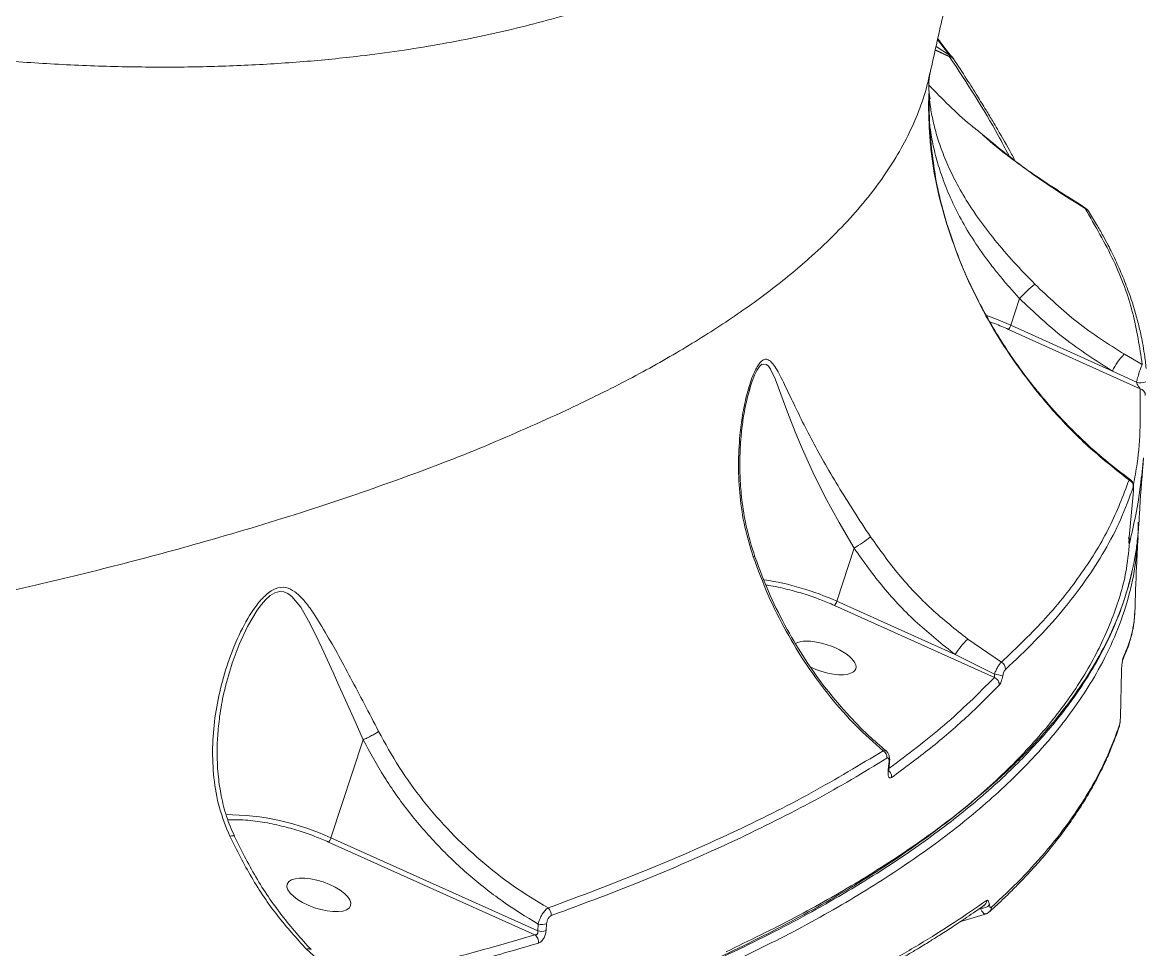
# Model space of a CAD drawing. Header units: millimetres. Extents: x -5609 to 5139, y -3980 to 3221.
# Drawn here: x 2248.8 to 2403.7, y 409.5 to 537.9 of the extents above; entities that cross this region are included whole.
import ezdxf

# ---------------------------------------------------------------- set-up
doc = ezdxf.new("R2010")
doc.units = ezdxf.units.MM
doc.layers.add('DIKOM_ОБЪЕКТ', color=7, linetype='Continuous')
doc.layers.add('DIKOM_РАЗМЕР_ОБЪЕКТА', color=7, linetype='Continuous')

# ---------------------------------------------------------------- blocks, each defined once
blk = doc.blocks.new('A$Cc336a1e3')
at = {"color": 8, "linetype": 'Continuous', "lineweight": 15}
for p, q in [((5195.72, 1808.46), (5197.35, 1806.29)), ((5195.39, 1806.98), (5197.39, 1806.08)), ((5195.41, 1807.04), (5197.36, 1806.1)), ((5197.35, 1806.29), (5195.51, 1807.49)), ((5223.47, 1740.18), (5223.45, 1740.01))]:
    blk.add_line(p, q, dxfattribs=at)
at = {"color": 7, "linetype": 'Continuous', "lineweight": 15}
for p, q in [((5197.35, 1806.29), (5197.36, 1806.1)), ((5197.39, 1806.08), (5197.36, 1806.1)), ((5197.93, 1805.78), (5197.72, 1806.06)), ((5197.94, 1805.77), (5197.93, 1805.78)), ((5205.85, 1768.9), (5207.06, 1772.58)), ((5223.77, 1760.09), (5205.53, 1768.31)), ((5205.85, 1768.9), (5219.95, 1762.54)), ((5224.05, 1763.46), (5221.58, 1764.86)), ((5219.95, 1762.54), (5223.26, 1760.98)), ((5169.61, 1759.66), (5169.88, 1760.57)), ((5222.25, 1739.52), (5222.83, 1745.92)), ((5223.47, 1740.04), (5223.47, 1741.61)), ((5223.46, 1739.41), (5223.47, 1739.69)), ((5181.76, 1730.64), (5184.16, 1737.98)), ((5203.59, 1720.07), (5181.43, 1730.06)), ((5181.76, 1730.64), (5198.16, 1723.24)), ((5204.56, 1722.19), (5199.9, 1725.39)), ((5198.16, 1723.24), (5203.59, 1720.56)), ((5221.03, 1714.67), (5221.18, 1720.96)), ((5111.73, 1697.86), (5116.18, 1711.46)), ((5188.88, 1707.24), (5188.99, 1708.2)), ((5188.96, 1707.33), (5189.07, 1708.3)), ((5139.96, 1684.4), (5111.41, 1697.28)), ((5111.73, 1697.86), (5140.35, 1684.96)), ((5198.94, 1686.29), (5202.62, 1687.38)), ((5202.87, 1687.6), (5202.93, 1687.65)), ((5140.41, 1685.91), (5140.35, 1684.96)), ((5141.57, 1685.95), (5141.51, 1685.01)), ((5108.33, 1682.42), (5112.29, 1678.89))]:
    blk.add_line(p, q, dxfattribs=at)
at = {"color": 8, "linetype": 'Continuous', "lineweight": 15, "flags": 128}
for points in [[(5197.07, 1782.71), (5197.07, 1782.72), (5197.05, 1782.73)], [(5202.48, 1770.23), (5203.63, 1769.81), (5205.85, 1768.9)], [(5169.88, 1760.57), (5170.04, 1761.12), (5170.38, 1761.96), (5170.7, 1762.62), (5171.05, 1763.15), (5171.4, 1763.47), (5172.03, 1763.45), (5172.3, 1763.2), (5172.57, 1762.8), (5173.21, 1761.47), (5173.85, 1759.82), (5174.53, 1757.96), (5175.18, 1756.24), (5176.11, 1753.87), (5176.97, 1751.82), (5178.46, 1748.52), (5180.17, 1745.08), (5182.09, 1741.55), (5184.16, 1737.98), (5184.16, 1737.98)], [(5097.95, 1721.73), (5098.05, 1722.04), (5099.03, 1724.67), (5100.17, 1727.14), (5101.5, 1729.4), (5102.09, 1730.21), (5102.65, 1730.85), (5103.29, 1731.42), (5103.95, 1731.81), (5104.6, 1731.99), (5105.22, 1731.94), (5105.77, 1731.71), (5106.32, 1731.3), (5107.54, 1729.82), (5108.63, 1727.95), (5109.7, 1725.84), (5110.48, 1724.19), (5111.26, 1722.49), (5112.04, 1720.75), (5112.84, 1718.96), (5113.97, 1716.44), (5115.08, 1713.97), (5116.19, 1711.46), (5116.19, 1711.46)], [(5221.39, 1722.76), (5221.37, 1722.6), (5221.34, 1722.49)]]:
    blk.add_lwpolyline(points, dxfattribs=at)
at = {"color": 7, "linetype": 'Continuous', "lineweight": 15}
for centre, radius, start, end in [((5225.31, 1755.46), 25.02, 130.1491, 136.8201), ((5204.38, 1769.33), 1.53, 318.5082, 343.6606), ((5226.12, 1759.94), 6.7, 132.7416, 157.1574), ((5223.58, 1759.2), 0.904, 356.7059, 77.9187), ((5221.84, 1746.54), 0.982, 355.442, 66.0259), ((5172.81, 1756.73), 21.92, 301.1733, 308.4395), ((5180.29, 1731.07), 1.53, 318.5096, 343.6617), ((5207.39, 1717.56), 10.84, 133.723, 148.3537), ((5204.05, 1721.27), 1.06, 355.3027, 60.8381), ((5201.84, 1710.66), 10.06, 73.2087, 79.9774), ((5220.01, 1713.54), 0.905, 332.5716, 359.0662), ((5187.6, 1708.99), 1.11, 355.1499, 57.7105), ((5141, 1687.2), 1.23, 354.891, 50.4352), ((5201.87, 1689.34), 1.25, 261.5961, 324.7952), ((5140.84, 1687.15), 2.25, 257.2024, 287.1601), ((5140.92, 1688.1), 2.24, 257.0372, 287.0704)]:
    blk.add_arc(centre, radius, start, end, dxfattribs=at)
at = {"color": 8, "linetype": 'Continuous', "lineweight": 15}
for centre, radius, start, end in [((5223.81, 1762.95), 2.04, 254.236, 291.3776), ((5221.42, 1738.82), 0.902, 356.9422, 37.2665), ((5222.17, 1739.55), 0.0871, 343.4286, 35.0368), ((5170.32, 1736.48), 0.34, 72.8995, 112.4272), ((5166.05, 1695.87), 38.16, 65.6866, 81.499), ((5188.94, 1708.33), 0.137, 291.4514, 346.1462), ((5188.83, 1707.36), 0.136, 291.2484, 346.1882), ((5097.07, 1666.04), 35.04, 65.2624, 89.8576), ((5201.6, 1689.19), 0.899, 304.7286, 358.8415), ((5108.61, 1681.89), 0.599, 53.1748, 118.5299)]:
    blk.add_arc(centre, radius, start, end, dxfattribs=at)
at = {"color": 7, "linetype": 'Continuous', "lineweight": 15}
for start_param, end_param in [(5.885248, 9.099792), (4.405166, 5.885248)]:
    blk.add_ellipse((5180, 1722.78), major_axis=(4.39, -1.5), ratio=0.406419, start_param=start_param, end_param=end_param, dxfattribs=at)
blk.add_ellipse((5110.06, 1689.96), major_axis=(4.39, -1.5), ratio=0.406419, dxfattribs=at)
for points, knots in [([(5164.68, 1819.49), (5161.76, 1818.2), (5155.95, 1815.62), (5146.59, 1812.45), (5136.81, 1809.78), (5126.55, 1807.67), (5116.88, 1806.25), (5107.92, 1805.36), (5099.79, 1804.85), (5091.43, 1804.61), (5082.84, 1804.66), (5074.09, 1804.99), (5065.13, 1805.59), (5056.16, 1806.46), (5047.05, 1807.59), (5037.97, 1808.95), (5028.7, 1810.57), (5020.66, 1812.18), (5013.73, 1813.69), (5008.16, 1814.99), (5003.7, 1816.08), (5000.46, 1816.91), (4998.26, 1817.48), (4995.97, 1818.09), (4993.6, 1818.73), (4991.14, 1819.41), (4987.69, 1820.38), (4983.05, 1821.72), (4977.34, 1823.45), (4971.33, 1825.35), (4965.38, 1827.3), (4959.57, 1829.29), (4953.9, 1831.29), (4947.52, 1833.62), (4940.33, 1836.34), (4932.39, 1839.47), (4924.51, 1842.7), (4919.2, 1844.98), (4916.6, 1846.09)], [0, 0, 0, 0, 0.050266, 0.100235, 0.150041, 0.199821, 0.24972, 0.285061, 0.320854, 0.356572, 0.39239, 0.42849, 0.463927, 0.500205, 0.534372, 0.569553, 0.60399, 0.638735, 0.658905, 0.680183, 0.699694, 0.707313, 0.715224, 0.723428, 0.731923, 0.74071, 0.74979, 0.768801, 0.790132, 0.810269, 0.832203, 0.852598, 0.871077, 0.891306, 0.918919, 0.945517, 0.973321, 1, 1, 1, 1]), ([(5194.69, 1803.85), (5195.26, 1806.45), (5196.45, 1811.88), (5198.45, 1819.91), (5200.51, 1827.51), (5201.95, 1832.25), (5202.6, 1834.37)], [0, 0, 0, 0, 0.245619, 0.512842, 0.781239, 1, 1, 1, 1]), ([(5197.75, 1806.02), (5197.12, 1806.77), (5196.45, 1807.55), (5195.8, 1808.59), (5195.76, 1808.64)], [0, 0, 0, 0, 0.950918, 1, 1, 1, 1]), ([(5206.39, 1791.81), (5206.25, 1792.07), (5205.49, 1793.48), (5204.46, 1795.26), (5203.27, 1797.29), (5202.35, 1798.82), (5201.15, 1800.76), (5199.66, 1803.13), (5198.53, 1804.86), (5197.92, 1805.79)], [0, 0, 0, 0, 0.05677, 0.303722, 0.383863, 0.493131, 0.632258, 0.801216, 1, 1, 1, 1]), ([(5194.7, 1800.23), (5194.7, 1800.23), (5194.7, 1800.23), (5194.67, 1800.35), (5194.61, 1800.62), (5194.54, 1801.05), (5194.51, 1801.49), (5194.5, 1801.79), (5194.5, 1801.95), (5194.5, 1802.15), (5194.51, 1802.4), (5194.52, 1802.71), (5194.56, 1803.07), (5194.61, 1803.47), (5194.66, 1803.72), (5194.69, 1803.86)], [0, 0, 0, 0, 0.061439, 0.160923, 0.265846, 0.402822, 0.536922, 0.568426, 0.5991, 0.636241, 0.685291, 0.746219, 0.818994, 0.903592, 1, 1, 1, 1]), ([(5194.5, 1802.16), (5196.37, 1800.25), (5198.76, 1797.81), (5201.34, 1795.79), (5201.9, 1795.35)], [0, 0, 0, 0, 0.785514, 1, 1, 1, 1]), ([(5209.17, 1774.59), (5208.2, 1775.6), (5206.24, 1777.62), (5203.6, 1780.69), (5201.32, 1783.7), (5199.42, 1786.6), (5197.88, 1789.39), (5196.67, 1792.05), (5195.77, 1794.57), (5195.13, 1796.91), (5194.73, 1798.99), (5194.58, 1800.39), (5194.53, 1801), (5194.52, 1800.99), (5194.52, 1800.21), (5194.55, 1798.72), (5194.61, 1796.9), (5194.78, 1794.31), (5195.16, 1790.91), (5195.89, 1786.79), (5196.66, 1784.08), (5197.05, 1782.73)], [0, 0, 0, 0, 0.061593, 0.123309, 0.184711, 0.246639, 0.30832, 0.370117, 0.432521, 0.494788, 0.557152, 0.620554, 0.652687, 0.684936, 0.717295, 0.749496, 0.781278, 0.812925, 0.87543, 0.93784, 1, 1, 1, 1]), ([(5197.04, 1782.69), (5196.53, 1784.45), (5195.52, 1787.96), (5194.86, 1792.41), (5194.57, 1795.82), (5194.5, 1797.83), (5194.47, 1799.13), (5194.46, 1799.77), (5194.46, 1799.93), (5194.45, 1799.98)], [0, 0, 0, 0, 0.281461, 0.562189, 0.701421, 0.839093, 0.907103, 0.974152, 1, 1, 1, 1]), ([(5216.22, 1785.12), (5213.84, 1786.62), (5209.06, 1789.63), (5204.33, 1793.11), (5202.05, 1795.16), (5201.99, 1795.21)], [0, 0, 0, 0, 0.491209, 0.987089, 1, 1, 1, 1]), ([(5216.15, 1785.06), (5217.54, 1782.65), (5220.33, 1777.84), (5222.97, 1770.63), (5223.69, 1765.85), (5224.05, 1763.46)], [0, 0, 0, 0, 0.333502, 0.66649, 1, 1, 1, 1]), ([(5216.61, 1784.7), (5216.54, 1784.79), (5216.41, 1784.96), (5216.27, 1785.05), (5216.2, 1785.1)], [0, 0, 0, 0, 0.515504, 1, 1, 1, 1]), ([(5224.6, 1762.88), (5224.53, 1763.54), (5224.39, 1764.73), (5224.13, 1766.32), (5223.88, 1767.55), (5223.64, 1768.58), (5223.16, 1770.51), (5222.4, 1772.96), (5221.28, 1775.85), (5220.45, 1777.69), (5219.8, 1779.05), (5219.28, 1780.07), (5218.59, 1781.36), (5217.7, 1782.94), (5216.99, 1784.08), (5216.61, 1784.7)], [0, 0, 0, 0, 0.091774, 0.164627, 0.218615, 0.261901, 0.306076, 0.484402, 0.598088, 0.702959, 0.737228, 0.783894, 0.843224, 0.915246, 1, 1, 1, 1]), ([(5197.05, 1782.73), (5197.67, 1780.89), (5198.92, 1777.23), (5201.36, 1772.03), (5204.15, 1767.09), (5207.62, 1761.93), (5211.85, 1756.74), (5216.84, 1751.67), (5220.44, 1748.85), (5222.23, 1747.44)], [0, 0, 0, 0, 0.124721, 0.24871, 0.373425, 0.499015, 0.665573, 0.833016, 1, 1, 1, 1]), ([(5222.45, 1747.46), (5221.26, 1748.36), (5218.99, 1750.07), (5216.01, 1752.75), (5213.67, 1755.07), (5211.98, 1756.89), (5210.67, 1758.38), (5209.49, 1759.8), (5208.17, 1761.46), (5206.68, 1763.47), (5204.97, 1765.99), (5203.06, 1769.08), (5201, 1772.88), (5198.87, 1777.45), (5197.69, 1780.89), (5197.07, 1782.71)], [0, 0, 0, 0, 0.109412, 0.208358, 0.285803, 0.341721, 0.381371, 0.423027, 0.468381, 0.526046, 0.592028, 0.672475, 0.766968, 0.875792, 1, 1, 1, 1]), ([(5221.58, 1764.86), (5219.37, 1766.27), (5214.95, 1769.09), (5211.1, 1772.75), (5209.17, 1774.59)], [0, 0, 0, 0, 0.499235, 1, 1, 1, 1]), ([(5207.06, 1772.58), (5209.06, 1770.69), (5213.06, 1766.91), (5217.65, 1763.99), (5219.95, 1762.54)], [0, 0, 0, 0, 0.500961, 1, 1, 1, 1]), ([(5186.44, 1739.56), (5185.65, 1740.76), (5184.08, 1743.15), (5181.9, 1746.64), (5179.93, 1750), (5178.18, 1753.21), (5176.63, 1756.26), (5175.28, 1759.1), (5174.07, 1761.66), (5173.11, 1763.41), (5172.26, 1764.21), (5171.52, 1764.19), (5170.71, 1763.22), (5169.93, 1761.45), (5169.24, 1759.13), (5168.69, 1756.44), (5168.27, 1753.21), (5168.09, 1749.45), (5168.31, 1745.19), (5168.93, 1740.93), (5169.77, 1738.18), (5170.19, 1736.8)], [0, 0, 0, 0, 0.061526, 0.123079, 0.184915, 0.246488, 0.308552, 0.370955, 0.433463, 0.496544, 0.528461, 0.560864, 0.593182, 0.625351, 0.667696, 0.709865, 0.751589, 0.814003, 0.87635, 0.938078, 1, 1, 1, 1]), ([(5224.05, 1763.46), (5224.03, 1763.42), (5223.98, 1763.34), (5223.87, 1763.06), (5223.7, 1762.56), (5223.51, 1761.92), (5223.36, 1761.39), (5223.29, 1761.12), (5223.26, 1760.98)], [0, 0, 0, 0, 0.126756, 0.251973, 0.498113, 0.745019, 0.870604, 1, 1, 1, 1]), ([(5170.42, 1736.81), (5169.98, 1738.23), (5169.18, 1740.83), (5168.61, 1744.5), (5168.36, 1747.6), (5168.32, 1750.51), (5168.46, 1753.17), (5168.76, 1755.78), (5169.19, 1758.24), (5169.64, 1759.81), (5169.87, 1760.62)], [0, 0, 0, 0, 0.178603, 0.326496, 0.449431, 0.556601, 0.684208, 0.780695, 0.886533, 1, 1, 1, 1]), ([(5223.77, 1760.09), (5223.72, 1760.14), (5223.67, 1760.21), (5223.58, 1760.34), (5223.49, 1760.48), (5223.36, 1760.71), (5223.29, 1760.89), (5223.26, 1760.98)], [0, 0, 0, 0, 0.250088, 0.296756, 0.50046, 0.750374, 1, 1, 1, 1]), ([(4872.55, 1711.53), (4875.96, 1711.57), (4882.96, 1711.66), (4893.23, 1711.91), (4903.65, 1712.24), (4913.52, 1712.65), (4923.82, 1713.16), (4933.89, 1713.76), (4944.23, 1714.47), (4953.5, 1715.2), (4961.83, 1715.92), (4969.16, 1716.61), (4976.3, 1717.34), (4983.36, 1718.11), (4990.48, 1718.95), (4997.88, 1719.87), (5005.61, 1720.91), (5013.66, 1722.06), (5021.49, 1723.26), (5031.39, 1724.88), (5043.08, 1726.97), (5056.45, 1729.62), (5069.31, 1732.46), (5081.7, 1735.47), (5094.59, 1738.94), (5107.77, 1742.9), (5120.97, 1747.39), (5133.25, 1752.09), (5140.58, 1755.4), (5144.23, 1757.05)], [0, 0, 0, 0, 0.030637, 0.062753, 0.092643, 0.125147, 0.152796, 0.18737, 0.218475, 0.249607, 0.274967, 0.297883, 0.320133, 0.344341, 0.367093, 0.39061, 0.418357, 0.445415, 0.473261, 0.5, 0.550099, 0.599907, 0.649621, 0.699396, 0.749371, 0.812175, 0.874747, 0.937631, 1, 1, 1, 1]), ([(5223.57, 1741.14), (5223.62, 1741.96), (5223.8, 1745.12), (5224.06, 1748.22), (5224.25, 1750.52)], [0, 0, 0, 0, 0.258176, 1, 1, 1, 1]), ([(5222.23, 1747.44), (5221.41, 1745.26), (5219.76, 1740.92), (5215.82, 1734.54), (5210.91, 1728.27), (5206.68, 1724.22), (5204.56, 1722.19)], [0, 0, 0, 0, 0.250342, 0.499996, 0.749653, 1, 1, 1, 1]), ([(5222.85, 1746.51), (5222.85, 1746.62), (5222.84, 1746.86), (5222.74, 1747.12), (5222.59, 1747.33), (5222.49, 1747.41), (5222.44, 1747.45)], [0, 0, 0, 0, 0.32277, 0.675017, 0.841384, 1, 1, 1, 1]), ([(5222.81, 1746.46), (5222.83, 1746.49), (5222.85, 1746.55), (5222.86, 1746.49), (5222.86, 1746.37), (5222.86, 1746.24), (5222.84, 1746.09), (5222.83, 1745.98), (5222.83, 1745.92)], [0, 0, 0, 0, 0.250514, 0.500389, 0.626386, 0.750182, 0.873667, 1, 1, 1, 1]), ([(5222.81, 1746.46), (5222.26, 1744.95), (5221.19, 1741.99), (5218.94, 1737.69), (5216.24, 1733.46), (5213.03, 1729.29), (5209.34, 1725.16), (5206.5, 1722.5), (5205.1, 1721.18)], [0, 0, 0, 0, 0.173342, 0.340008, 0.5, 0.671099, 0.837765, 1, 1, 1, 1]), ([(5222.9, 1735.94), (5222.93, 1736.1), (5223.03, 1736.61), (5223.17, 1737.45), (5223.32, 1738.47), (5223.43, 1739.5), (5223.52, 1740.39), (5223.55, 1740.94), (5223.56, 1741.14)], [0, 0, 0, 0, 0.096419, 0.291059, 0.487189, 0.684805, 0.883912, 1, 1, 1, 1]), ([(5199.9, 1725.39), (5198.19, 1726.75), (5194.79, 1729.46), (5190.25, 1734.24), (5187.71, 1737.79), (5186.44, 1739.56)], [0, 0, 0, 0, 0.334628, 0.666497, 1, 1, 1, 1]), ([(5222.13, 1739.36), (5222.14, 1739.36), (5222.16, 1739.37), (5222.2, 1739.43), (5222.22, 1739.53), (5222.24, 1739.6)], [0, 0, 0, 0, 0.151956, 0.417381, 1, 1, 1, 1]), ([(5222.32, 1738.77), (5222.3, 1738.7), (5222.26, 1738.56), (5222.23, 1738.61), (5222.22, 1738.78), (5222.22, 1738.97), (5222.23, 1739.23), (5222.24, 1739.42), (5222.25, 1739.52)], [0, 0, 0, 0, 0.250712, 0.500324, 0.625463, 0.750486, 0.875371, 1, 1, 1, 1]), ([(5223.05, 1729.08), (5223.11, 1731.21), (5223.21, 1734.69), (5223.4, 1738.09), (5223.47, 1739.41)], [0, 0, 0, 0, 0.614317, 1, 1, 1, 1]), ([(5184.16, 1737.98), (5185.48, 1736.13), (5188.12, 1732.44), (5192.85, 1727.47), (5196.39, 1724.66), (5198.16, 1723.24)], [0, 0, 0, 0, 0.333455, 0.665601, 1, 1, 1, 1]), ([(5170.19, 1736.8), (5170.86, 1735.01), (5172.18, 1731.46), (5174.71, 1726.43), (5177.59, 1721.69), (5180.83, 1717.32), (5184.35, 1713.33), (5186.91, 1711.06), (5188.19, 1709.93)], [0, 0, 0, 0, 0.166939, 0.332835, 0.49971, 0.66699, 0.833128, 1, 1, 1, 1]), ([(5188.61, 1709.9), (5187.78, 1710.61), (5185.9, 1712.22), (5182.96, 1715.24), (5180.02, 1718.77), (5177.27, 1722.67), (5174.79, 1726.81), (5172.41, 1731.54), (5171.1, 1735), (5170.42, 1736.81)], [0, 0, 0, 0, 0.105579, 0.241903, 0.39944, 0.532488, 0.67655, 0.831825, 1, 1, 1, 1]), ([(4916.33, 1635.79), (4918.19, 1635.84), (4927.53, 1636.09), (4944.03, 1636.93), (4965.53, 1638.31), (4986.32, 1640.08), (5006.4, 1642.2), (5025.89, 1644.66), (5044.73, 1647.48), (5062.89, 1650.64), (5080.3, 1654.13), (5096.91, 1657.94), (5112.66, 1662.06), (5127.51, 1666.47), (5141.42, 1671.18), (5154.37, 1676.15), (5166.3, 1681.39), (5177.18, 1686.88), (5186.57, 1692.35), (5194.6, 1697.76), (5201.4, 1703.09), (5207.32, 1708.55), (5212.55, 1714.38), (5216.95, 1720.57), (5219.71, 1725.89), (5221.31, 1730.01), (5221.99, 1732.25), (5222.44, 1733.92), (5222.61, 1734.67), (5222.7, 1735.06)], [0, 0, 0, 0, 0.011133, 0.055887, 0.100734, 0.144327, 0.187911, 0.231496, 0.275082, 0.318671, 0.362348, 0.405961, 0.449549, 0.493139, 0.53673, 0.580323, 0.623976, 0.667632, 0.71123, 0.749383, 0.787538, 0.825695, 0.863858, 0.90669, 0.949464, 0.968211, 0.986305, 0.992787, 1, 1, 1, 1]), ([(5118.33, 1712.61), (5117.68, 1713.88), (5116.36, 1716.42), (5114.43, 1720.05), (5112.56, 1723.52), (5110.71, 1726.79), (5109.17, 1729.27), (5107.84, 1730.97), (5106.74, 1732.02), (5105.48, 1732.67), (5104, 1732.51), (5102.55, 1731.45), (5100.87, 1729.46), (5099.16, 1726.46), (5097.56, 1722.6), (5096.38, 1718.59), (5095.6, 1714.49), (5095.26, 1710.33), (5095.44, 1706.16), (5096.15, 1702), (5097.2, 1699.38), (5097.72, 1698.07)], [0, 0, 0, 0, 0.062285, 0.124349, 0.186425, 0.249207, 0.312402, 0.344056, 0.375981, 0.408272, 0.440694, 0.473, 0.504705, 0.567721, 0.629962, 0.692268, 0.753927, 0.815239, 0.876946, 0.938432, 1, 1, 1, 1]), ([(5221.31, 1722.45), (5221.49, 1722.85), (5221.84, 1723.62), (5222.22, 1724.7), (5222.49, 1725.62), (5222.66, 1726.38), (5222.82, 1727.15), (5222.97, 1728.05), (5223.01, 1728.73), (5223.03, 1729.08)], [0, 0, 0, 0, 0.181454, 0.357568, 0.502486, 0.616347, 0.726507, 0.854378, 1, 1, 1, 1]), ([(5098.36, 1698.11), (5097.97, 1699.01), (5097.19, 1700.82), (5096.52, 1703.57), (5096.08, 1706.48), (5095.93, 1709.25), (5096.02, 1712.06), (5096.31, 1714.88), (5096.89, 1718.16), (5097.58, 1720.48), (5097.96, 1721.75)], [0, 0, 0, 0, 0.119745, 0.241074, 0.348998, 0.483822, 0.584874, 0.697767, 0.835605, 1, 1, 1, 1]), ([(5203.59, 1720.56), (5203.67, 1720.75), (5203.82, 1721.12), (5204.08, 1721.6), (5204.34, 1721.99), (5204.49, 1722.13), (5204.56, 1722.19)], [0, 0, 0, 0, 0.246859, 0.494788, 0.745912, 1, 1, 1, 1]), ([(5221.18, 1720.96), (5221.18, 1721.06), (5221.19, 1721.27), (5221.21, 1721.59), (5221.24, 1721.89), (5221.28, 1722.25), (5221.33, 1722.59), (5221.37, 1722.71), (5221.39, 1722.76)], [0, 0, 0, 0, 0.125798, 0.250814, 0.376189, 0.501196, 0.751246, 1, 1, 1, 1]), ([(5203.59, 1720.07), (5203.6, 1720.09), (5203.62, 1720.14), (5203.62, 1720.26), (5203.61, 1720.4), (5203.6, 1720.51), (5203.59, 1720.56)], [0, 0, 0, 0, 0.234632, 0.498724, 0.720585, 1, 1, 1, 1]), ([(5204.75, 1720.29), (5204.71, 1720.15), (5204.65, 1719.87), (5204.53, 1719.5), (5204.39, 1719.2), (5204.3, 1719.08), (5204.25, 1719.02)], [0, 0, 0, 0, 0.250337, 0.500137, 0.750146, 1, 1, 1, 1]), ([(5204.75, 1720.29), (5204.77, 1720.39), (5204.82, 1720.59), (5204.91, 1720.85), (5205.01, 1721.07), (5205.07, 1721.15), (5205.1, 1721.18)], [0, 0, 0, 0, 0.250533, 0.500245, 0.750205, 1, 1, 1, 1]), ([(5204.25, 1719.02), (5202.76, 1717.52), (5199.78, 1714.52), (5194.8, 1710.25), (5191.17, 1707.56), (5189.35, 1706.22)], [0, 0, 0, 0, 0.334785, 0.667726, 1, 1, 1, 1]), ([(5204.25, 1719.02), (5204.25, 1719.13), (5204.25, 1719.34), (5204.11, 1719.65), (5203.88, 1719.91), (5203.68, 1720.02), (5203.59, 1720.07)], [0, 0, 0, 0, 0.242789, 0.500004, 0.757272, 1, 1, 1, 1]), ([(5220.87, 1713.26), (5220.89, 1713.33), (5220.93, 1713.48), (5220.97, 1713.78), (5221, 1714.06), (5221.02, 1714.28), (5221.03, 1714.5), (5221.03, 1714.65), (5221.03, 1714.72)], [0, 0, 0, 0, 0.251597, 0.503252, 0.628451, 0.75381, 0.877351, 1, 1, 1, 1]), ([(5221.03, 1714.67), (5221.03, 1714.61), (5221.03, 1714.49), (5221.02, 1714.3), (5221, 1714.12), (5220.98, 1713.89), (5220.96, 1713.67), (5220.93, 1713.57), (5220.92, 1713.53)], [0, 0, 0, 0, 0.126834, 0.250615, 0.374586, 0.50038, 0.750146, 1, 1, 1, 1]), ([(5116.19, 1711.46), (5116.37, 1711.54), (5116.75, 1711.71), (5117.36, 1712.02), (5117.93, 1712.34), (5118.2, 1712.52), (5118.33, 1712.61)], [0, 0, 0, 0, 0.237242, 0.499048, 0.756586, 1, 1, 1, 1]), ([(5141.78, 1688.15), (5140.16, 1689.14), (5136.92, 1691.11), (5132.42, 1694.66), (5128.23, 1698.6), (5124.45, 1702.94), (5121.07, 1707.61), (5119.25, 1710.94), (5118.33, 1712.61)], [0, 0, 0, 0, 0.167288, 0.333326, 0.499998, 0.667408, 0.833447, 1, 1, 1, 1]), ([(5202.94, 1687.64), (5203.62, 1688.27), (5204.88, 1689.43), (5206.48, 1691.02), (5207.72, 1692.3), (5208.69, 1693.35), (5209.53, 1694.28), (5210.7, 1695.63), (5212.18, 1697.44), (5213.79, 1699.59), (5215.19, 1701.63), (5216.37, 1703.51), (5217.24, 1705.04), (5217.94, 1706.33), (5218.55, 1707.55), (5219.28, 1709.1), (5220.07, 1710.99), (5220.56, 1712.38), (5220.82, 1713.13)], [0, 0, 0, 0, 0.077816, 0.142462, 0.193996, 0.233012, 0.269196, 0.306059, 0.395021, 0.484331, 0.56011, 0.634756, 0.702826, 0.737102, 0.783774, 0.843116, 0.91517, 1, 1, 1, 1]), ([(5203.17, 1688.24), (5204.57, 1689.55), (5207.41, 1692.21), (5211.11, 1696.35), (5214.33, 1700.52), (5217.03, 1704.75), (5219.28, 1709.05), (5220.37, 1712.02), (5220.92, 1713.53)], [0, 0, 0, 0, 0.162233, 0.328899, 0.500001, 0.659991, 0.826657, 1, 1, 1, 1]), ([(5116.19, 1711.46), (5116.19, 1711.46), (5116.19, 1711.46), (5116.19, 1711.46), (5116.19, 1711.46), (5116.18, 1711.46)], [0, 0, 0, 0, 0.213862, 0.438118, 1, 1, 1, 1]), ([(5116.18, 1711.46), (5117.13, 1709.72), (5119.01, 1706.23), (5122.49, 1701.36), (5126.4, 1696.82), (5130.73, 1692.71), (5135.39, 1689), (5138.73, 1686.94), (5140.41, 1685.91)], [0, 0, 0, 0, 0.1666, 0.332801, 0.500182, 0.666762, 0.832833, 1, 1, 1, 1]), ([(5188.19, 1709.93), (5184.95, 1707.97), (5178.49, 1704.06), (5167.34, 1698.5), (5155.24, 1693.16), (5146.28, 1689.82), (5141.78, 1688.15)], [0, 0, 0, 0, 0.25038, 0.5, 0.74962, 1, 1, 1, 1]), ([(5189.07, 1708.3), (5189.08, 1708.43), (5189.1, 1708.72), (5189.05, 1709.15), (5188.9, 1709.58), (5188.7, 1709.79), (5188.6, 1709.9)], [0, 0, 0, 0, 0.215237, 0.451491, 0.713406, 1, 1, 1, 1]), ([(5188.7, 1708.9), (5185.46, 1706.93), (5179.01, 1703.01), (5171.43, 1699.33), (5167.66, 1697.49)], [0, 0, 0, 0, 0.501986, 1, 1, 1, 1]), ([(5188.7, 1708.9), (5188.75, 1708.92), (5188.83, 1708.95), (5188.91, 1708.89), (5188.95, 1708.81), (5188.98, 1708.69), (5189.01, 1708.5), (5188.99, 1708.32), (5188.99, 1708.2)], [0, 0, 0, 0, 0.250627, 0.376182, 0.501127, 0.62548, 0.751086, 1, 1, 1, 1]), ([(5189.35, 1706.22), (5189.27, 1706.18), (5189.15, 1706.12), (5189.03, 1706.2), (5188.95, 1706.32), (5188.89, 1706.49), (5188.86, 1706.7), (5188.85, 1706.96), (5188.87, 1707.14), (5188.88, 1707.24)], [0, 0, 0, 0, 0.250195, 0.375318, 0.500485, 0.625758, 0.750193, 0.875298, 1, 1, 1, 1]), ([(5188.93, 1707.03), (5188.93, 1707.03), (5188.94, 1707.03), (5188.94, 1707.07), (5188.95, 1707.17), (5188.96, 1707.27), (5188.96, 1707.33)], [0, 0, 0, 0, 0.087165, 0.34983, 0.651583, 1, 1, 1, 1]), ([(5097.72, 1698.07), (5098.7, 1696.14), (5100.65, 1692.27), (5104.23, 1686.99), (5106.96, 1683.94), (5108.33, 1682.42)], [0, 0, 0, 0, 0.33254, 0.667624, 1, 1, 1, 1]), ([(5108.97, 1682.37), (5107.6, 1683.91), (5104.84, 1686.99), (5101.23, 1692.34), (5099.26, 1696.26), (5098.28, 1698.21)], [0, 0, 0, 0, 0.332145, 0.667222, 1, 1, 1, 1]), ([(5111.73, 1697.86), (5111.71, 1697.8), (5111.67, 1697.68), (5111.58, 1697.51), (5111.49, 1697.36), (5111.44, 1697.3), (5111.41, 1697.28)], [0, 0, 0, 0, 0.250027, 0.499975, 0.750058, 1, 1, 1, 1]), ([(5142.23, 1687.09), (5146.75, 1688.76), (5155.76, 1692.1), (5163.7, 1695.7), (5167.66, 1697.49)], [0, 0, 0, 0, 0.501988, 1, 1, 1, 1]), ([(5202.5, 1689.17), (5202.54, 1689.19), (5202.63, 1689.23), (5202.74, 1689.13), (5202.83, 1688.93), (5202.87, 1688.72), (5202.89, 1688.62)], [0, 0, 0, 0, 0.250887, 0.501101, 0.750845, 1, 1, 1, 1]), ([(5140.41, 1685.91), (5140.48, 1686.14), (5140.62, 1686.6), (5140.98, 1687.29), (5141.39, 1687.86), (5141.65, 1688.06), (5141.78, 1688.15)], [0, 0, 0, 0, 0.246326, 0.497439, 0.750188, 1, 1, 1, 1]), ([(5187.46, 1679.26), (5188.17, 1679.67), (5189.48, 1680.42), (5191.22, 1681.44), (5192.61, 1682.28), (5193.7, 1682.94), (5194.78, 1683.61), (5196.09, 1684.43), (5197.83, 1685.55), (5199.94, 1686.95), (5201.4, 1687.96), (5202.19, 1688.51)], [0, 0, 0, 0, 0.129071, 0.238337, 0.327824, 0.397554, 0.452482, 0.542834, 0.664174, 0.816539, 1, 1, 1, 1]), ([(5187.78, 1679.93), (5189.58, 1680.97), (5193.19, 1683.06), (5198.1, 1686.14), (5201.03, 1688.16), (5202.5, 1689.17)], [0, 0, 0, 0, 0.332271, 0.665213, 1, 1, 1, 1]), ([(5203.17, 1688.24), (5203.14, 1688.22), (5203.08, 1688.18), (5202.99, 1688.25), (5202.93, 1688.39), (5202.9, 1688.54), (5202.89, 1688.62)], [0, 0, 0, 0, 0.251049, 0.501132, 0.7508, 1, 1, 1, 1]), ([(5141.57, 1685.95), (5141.59, 1686.08), (5141.62, 1686.26), (5141.7, 1686.5), (5141.79, 1686.67), (5141.89, 1686.82), (5142.03, 1686.99), (5142.15, 1687.05), (5142.23, 1687.09)], [0, 0, 0, 0, 0.249478, 0.375243, 0.49951, 0.624611, 0.749947, 1, 1, 1, 1]), ([(5202.35, 1687.32), (5202.44, 1687.35), (5202.64, 1687.4), (5202.8, 1687.53), (5202.88, 1687.59)], [0, 0, 0, 0, 0.506306, 1, 1, 1, 1]), ([(5139.96, 1684.4), (5140.02, 1684.41), (5140.12, 1684.41), (5140.23, 1684.47), (5140.31, 1684.55), (5140.36, 1684.64), (5140.38, 1684.74), (5140.37, 1684.86), (5140.35, 1684.92), (5140.35, 1684.96)], [0, 0, 0, 0, 0.248836, 0.379688, 0.499503, 0.622131, 0.749546, 0.867648, 1, 1, 1, 1]), ([(5141.51, 1685.01), (5141.5, 1684.91), (5141.48, 1684.72), (5141.4, 1684.43), (5141.3, 1684.15), (5141.16, 1683.89), (5141.01, 1683.67), (5140.78, 1683.42), (5140.6, 1683.34), (5140.47, 1683.28)], [0, 0, 0, 0, 0.125087, 0.250283, 0.375178, 0.500029, 0.62543, 0.75024, 1, 1, 1, 1]), ([(5139.96, 1684.4), (5135.77, 1683.19), (5127.37, 1680.75), (5118.22, 1678.82), (5113.65, 1677.86)], [0, 0, 0, 0, 0.499999, 1, 1, 1, 1]), ([(5140.47, 1683.28), (5137.69, 1682.46), (5132.11, 1680.83), (5123.31, 1678.64), (5117.17, 1677.36), (5114.1, 1676.71)], [0, 0, 0, 0, 0.332272, 0.665215, 1, 1, 1, 1]), ([(5140.47, 1683.28), (5140.48, 1683.39), (5140.48, 1683.6), (5140.38, 1683.93), (5140.2, 1684.22), (5140.04, 1684.34), (5139.96, 1684.4)], [0, 0, 0, 0, 0.242861, 0.500001, 0.757084, 1, 1, 1, 1])]:
    blk.add_open_spline(points, degree=3, knots=knots, dxfattribs=at)
at = {"color": 8, "linetype": 'Continuous', "lineweight": 15}
for points, knots in [([(5197.72, 1806.05), (5197.68, 1806.1), (5197.58, 1806.21), (5197.44, 1806.26), (5197.35, 1806.29)], [0, 0, 0, 0, 0.399184, 1, 1, 1, 1]), ([(5197.36, 1806.1), (5197.46, 1806.08), (5197.66, 1806.04), (5197.85, 1805.92), (5197.89, 1805.83), (5197.89, 1805.83)], [0, 0, 0, 0, 0.479054, 0.990883, 1, 1, 1, 1]), ([(5197.39, 1806.08), (5199.77, 1802.43), (5202.76, 1797.85), (5205.11, 1793.34), (5205.59, 1792.43)], [0, 0, 0, 0, 0.796172, 1, 1, 1, 1]), ([(5197.93, 1805.76), (5197.92, 1805.78), (5197.88, 1805.89), (5197.69, 1806.02), (5197.48, 1806.06), (5197.39, 1806.08)], [0, 0, 0, 0, 0.092547, 0.560736, 1, 1, 1, 1]), ([(5144.23, 1757.05), (5147.03, 1758.4), (5152.61, 1761.11), (5160.1, 1765.3), (5166.91, 1769.58), (5173.01, 1773.96), (5177.87, 1778), (5181.73, 1781.68), (5184.77, 1784.96), (5187.44, 1788.3), (5189.73, 1791.68), (5191.64, 1795.09), (5193.15, 1798.53), (5194.16, 1801.45), (5194.52, 1803.24), (5194.65, 1803.86)], [0, 0, 0, 0, 0.096825, 0.193078, 0.289019, 0.384907, 0.481026, 0.549101, 0.618048, 0.686851, 0.755845, 0.825381, 0.893644, 0.963525, 1, 1, 1, 1]), ([(5194.5, 1798.05), (5194.52, 1797.75), (5194.58, 1797), (5194.8, 1795.34), (5195.23, 1793.1), (5195.98, 1790.42), (5197, 1787.62), (5198.32, 1784.71), (5199.99, 1781.72), (5201.69, 1779.16), (5203.22, 1777.1), (5204.45, 1775.57), (5205.73, 1774.06), (5206.62, 1773.07), (5207.06, 1772.58)], [0, 0, 0, 0, 0.048807, 0.123477, 0.234398, 0.345907, 0.456414, 0.566577, 0.676802, 0.785412, 0.840636, 0.893583, 0.947533, 1, 1, 1, 1]), ([(5201.9, 1795.35), (5203.92, 1793.67), (5208.53, 1789.85), (5213.41, 1786.78), (5216.15, 1785.06)], [0, 0, 0, 0, 0.439059, 1, 1, 1, 1]), ([(5216.2, 1785.1), (5216.2, 1785.1), (5216.2, 1785.14), (5216.18, 1785.1), (5216.15, 1785.06)], [0, 0, 0, 0, 0.003801, 1, 1, 1, 1]), ([(5216.61, 1784.7), (5216.61, 1784.7), (5216.57, 1784.79), (5216.41, 1784.93), (5216.23, 1785.01), (5216.15, 1785.06)], [0, 0, 0, 0, 0.010032, 0.5174, 1, 1, 1, 1]), ([(5205.53, 1768.31), (5204.91, 1768.59), (5204.07, 1768.96), (5203.19, 1769.26), (5202.96, 1769.34)], [0, 0, 0, 0, 0.74158, 1, 1, 1, 1]), ([(5223.77, 1760.09), (5223.8, 1756.58), (5223.84, 1752.04), (5223.02, 1747.73), (5222.83, 1746.75)], [0, 0, 0, 0, 0.770509, 1, 1, 1, 1]), ([(5224.23, 1750.52), (5224.1, 1749.23), (5223.84, 1746.57), (5223.21, 1742.65), (5222.61, 1740.05), (5222.32, 1738.77)], [0, 0, 0, 0, 0.323359, 0.668191, 1, 1, 1, 1]), ([(5222.23, 1747.44), (5222.31, 1747.48), (5222.39, 1747.52), (5222.43, 1747.45), (5222.44, 1747.44)], [0, 0, 0, 0, 0.925073, 1, 1, 1, 1]), ([(5222.31, 1739.33), (5222.2, 1737.93), (5221.92, 1734.31), (5220.17, 1728.58), (5217.22, 1722.13), (5213.08, 1715.79), (5207.84, 1709.59), (5201.51, 1703.56), (5194.12, 1697.71), (5185.67, 1692.03), (5176.15, 1686.54), (5165.59, 1681.24), (5154.03, 1676.17), (5141.55, 1671.35), (5128.19, 1666.8), (5113.97, 1662.52), (5098.87, 1658.51), (5082.92, 1654.77), (5066.17, 1651.33), (5048.74, 1648.2), (5030.69, 1645.39), (5012.07, 1642.92), (4992.87, 1640.77), (4973.1, 1638.95), (4952.8, 1637.48), (4933.85, 1636.41), (4921.54, 1636), (4916.28, 1635.82)], [0, 0, 0, 0, 0.026165, 0.067072, 0.10816, 0.149366, 0.190487, 0.231361, 0.272183, 0.313038, 0.354013, 0.395193, 0.436374, 0.477349, 0.518204, 0.559026, 0.599899, 0.64102, 0.682227, 0.723315, 0.764222, 0.805027, 0.845877, 0.886892, 0.928061, 0.969254, 1, 1, 1, 1]), ([(5223.4, 1739.41), (5223.31, 1738.08), (5223.12, 1735.07), (5222.02, 1730.48), (5220.32, 1725.71), (5218.18, 1721.36), (5215.76, 1717.41), (5213.78, 1714.66), (5212.37, 1712.87), (5211.63, 1711.98), (5210.88, 1711.1), (5210.12, 1710.23), (5209.34, 1709.37), (5206.84, 1706.69), (5202.2, 1702.28), (5194.59, 1696.3), (5186.03, 1690.62), (5176.68, 1685.21), (5169.69, 1681.81), (5166.23, 1680.13)], [0, 0, 0, 0, 0.061196, 0.138986, 0.213715, 0.285385, 0.345924, 0.404093, 0.418937, 0.433618, 0.448136, 0.462492, 0.476686, 0.490717, 0.596168, 0.699822, 0.801679, 0.901738, 1, 1, 1, 1]), ([(5166.43, 1682.07), (5169.66, 1683.64), (5176.18, 1686.81), (5184.98, 1691.83), (5192.16, 1696.48), (5197.9, 1700.7), (5201.31, 1703.49), (5203.49, 1705.4), (5204.59, 1706.4), (5205.66, 1707.41), (5206.7, 1708.42), (5207.72, 1709.44), (5209.57, 1711.37), (5212.15, 1714.28), (5215.19, 1718.27), (5217.88, 1722.51), (5220.06, 1726.81), (5221.72, 1731.14), (5222.55, 1734.15), (5222.86, 1735.77), (5222.9, 1735.94)], [0, 0, 0, 0, 0.100013, 0.201734, 0.305164, 0.374368, 0.444317, 0.462761, 0.481255, 0.499801, 0.518398, 0.537046, 0.555745, 0.623455, 0.694504, 0.768892, 0.846619, 0.917782, 0.99153, 1, 1, 1, 1]), ([(5181.43, 1730.06), (5180.81, 1730.33), (5179.49, 1730.89), (5177.31, 1731.65), (5174.89, 1732.32), (5173.05, 1732.75), (5172.1, 1732.86), (5171.99, 1732.87)], [0, 0, 0, 0, 0.206941, 0.435877, 0.687752, 0.962563, 1, 1, 1, 1]), ([(5221.39, 1722.76), (5221.7, 1723.49), (5222.34, 1724.97), (5222.88, 1727.08), (5222.98, 1728.44), (5223.02, 1729.08)], [0, 0, 0, 0, 0.334138, 0.684605, 1, 1, 1, 1]), ([(5203.59, 1720.07), (5201.35, 1717.83), (5196.93, 1713.43), (5191.6, 1709.45), (5188.98, 1707.49)], [0, 0, 0, 0, 0.508237, 1, 1, 1, 1]), ([(5188.19, 1709.93), (5188.32, 1709.97), (5188.48, 1710.01), (5188.56, 1709.9), (5188.58, 1709.88)], [0, 0, 0, 0, 0.80842, 1, 1, 1, 1]), ([(5189.35, 1706.22), (5189.35, 1706.32), (5189.35, 1706.54), (5189.21, 1706.85), (5189.07, 1707.06), (5188.96, 1707.13), (5188.94, 1707.14)], [0, 0, 0, 0, 0.305681, 0.6294, 0.952985, 1, 1, 1, 1]), ([(5111.41, 1697.28), (5110.78, 1697.55), (5109.45, 1698.11), (5107.26, 1698.87), (5104.82, 1699.55), (5102.19, 1700.08), (5099.65, 1700.39), (5098.14, 1700.38), (5097.46, 1700.37)], [0, 0, 0, 0, 0.137611, 0.289691, 0.456774, 0.638808, 0.8348, 1, 1, 1, 1]), ([(5098.33, 1698.1), (5098.32, 1698.11), (5098.29, 1698.15), (5098.13, 1698.16), (5097.88, 1698.1), (5097.72, 1698.07)], [0, 0, 0, 0, 0.22213, 0.495735, 1, 1, 1, 1]), ([(5202.35, 1687.34), (5202.33, 1687.33), (5202.24, 1687.29), (5202.07, 1687.41), (5201.86, 1687.66), (5201.74, 1687.96), (5201.69, 1688.1)], [0, 0, 0, 0, 0.0693, 0.383277, 0.693105, 1, 1, 1, 1]), ([(5202.93, 1687.65), (5202.95, 1687.67), (5203.04, 1687.75), (5203.14, 1687.95), (5203.16, 1688.15), (5203.17, 1688.24)], [0, 0, 0, 0, 0.126518, 0.573719, 1, 1, 1, 1])]:
    blk.add_open_spline(points, degree=3, knots=knots, dxfattribs=at)

msp = doc.modelspace()

# ---------------------------------------------------------------- linework, layer by layer
at = {"layer": 'DIKOM_РАЗМЕР_ОБЪЕКТА'}
msp.add_circle((2594.5, 436), 1052.678, dxfattribs=at)

# ---------------------------------------------------------------- block references
at = {"layer": 'DIKOM_ОБЪЕКТ'}
msp.add_blockref('A$Cc336a1e3', (-2820.166, -1272.903), dxfattribs=at)

doc.saveas('drawing.dxf')
